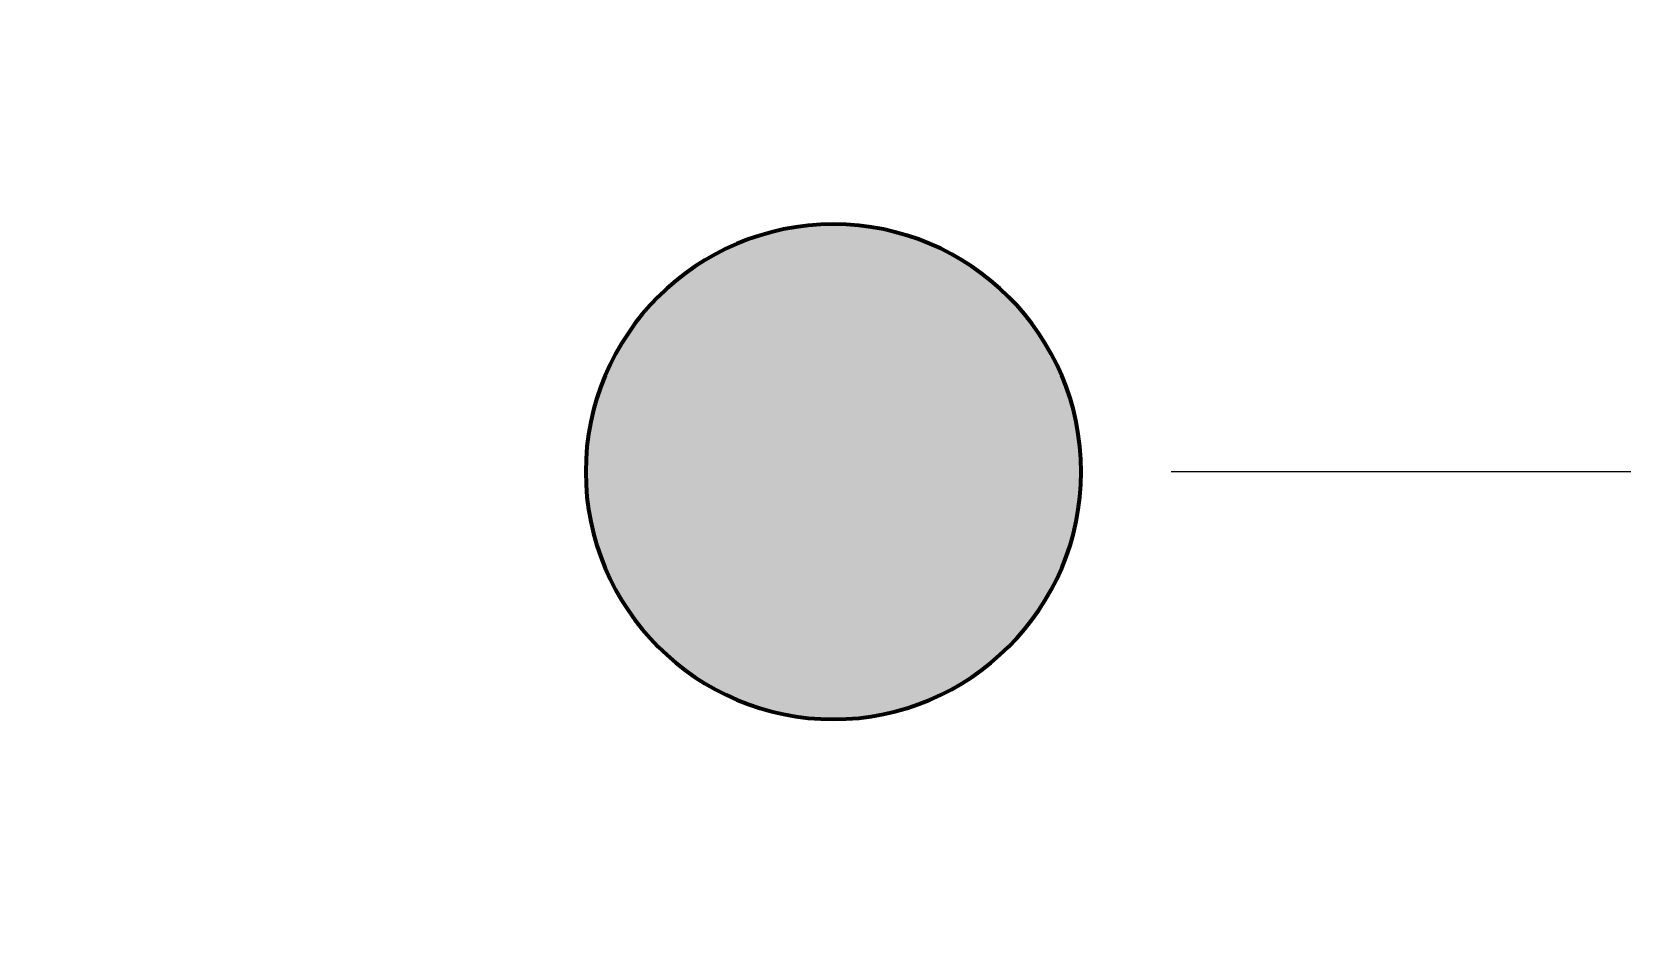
# Model space of a CAD drawing. Header units: inches. Extents: x 3.6 to 56.9, y 3.5 to 76.6.
# Drawn here: x 19.142 to 23.627, y 22.213 to 24.748 of the extents above; entities that cross this region are included whole.
import ezdxf

# ---------------------------------------------------------------- set-up
doc = ezdxf.new("R2010")
doc.units = ezdxf.units.IN
doc.header["$MEASUREMENT"] = 0
for name, color, linetype in [('board', 7, 'Continuous'), ('copper', 7, 'Continuous'), ('mask', 7, 'Continuous'), ('silk', 7, 'Continuous')]:
    doc.layers.add(name, color=color, linetype=linetype)

msp = doc.modelspace()

# ---------------------------------------------------------------- hatches: boundary and pattern name
at = {"layer": 'mask', "true_color": 0xffffff}
h = msp.add_hatch(color=7, dxfattribs=at)
edge = h.paths.add_edge_path()
edge.add_spline(control_points=[(20.7042, 23.5065), (20.7042, 23.8922), (21.0169, 24.205), (21.4027, 24.205), (21.7885, 24.205), (22.1012, 23.8922), (22.1012, 23.5065), (22.1012, 23.1207), (21.7885, 22.808), (21.4027, 22.808), (21.0169, 22.808), (20.7042, 23.1207), (20.7042, 23.5065)], knot_values=[0, 0, 0, 0, 1, 1, 1, 2, 2, 2, 3, 3, 3, 4, 4, 4, 4], degree=3, periodic=1)

# ---------------------------------------------------------------- linework, layer by layer
at = {"layer": 'board', "color": 7, "lineweight": 20, "true_color": 0xffffff}
msp.add_open_spline([(56.8521, 12.1646), (56.8521, 12.1646), (55.3337, 10.6434), (55.3337, 10.6434), (55.3337, 10.6434), (43.9474, 10.6434), (43.9474, 10.6434), (43.9474, 10.6434), (41.4173, 8.1094), (41.4173, 8.1094), (41.4173, 8.1094), (8.7761, 8.1094), (8.7761, 8.1094), (8.7761, 8.1094), (6.246, 10.6434), (6.246, 10.6434), (6.246, 10.6434), (4.7111, 10.6434), (4.7111, 10.6434), (4.2186, 10.5873), (3.7727, 10.9401), (3.7148, 11.4312), (3.7074, 11.4979), (3.7074, 11.5709), (3.7148, 11.6404), (3.7148, 11.6404), (3.7148, 75.5088), (3.7148, 75.5088), (3.6569, 76.0016), (4.0097, 76.4482), (4.5011, 76.5061), (4.5706, 76.5142), (4.6408, 76.5142), (4.7114, 76.5061), (4.7114, 76.5061), (55.8558, 76.5061), (55.8558, 76.5061), (56.3487, 76.5636), (56.7949, 76.2104), (56.8521, 75.7176), (56.8602, 75.6481), (56.8602, 75.5779), (56.8521, 75.5088), (56.8521, 75.5088), (56.8521, 12.1646), (56.8521, 12.1646)], degree=3, knots=[0, 0, 0, 0, 1, 1, 1, 2, 2, 2, 3, 3, 3, 4, 4, 4, 5, 5, 5, 6, 6, 6, 7, 7, 7, 8, 8, 8, 9, 9, 9, 10, 10, 10, 11, 11, 11, 12, 12, 12, 13, 13, 13, 14, 14, 14, 15, 15, 15, 15], dxfattribs=at)
at = {"layer": 'copper', "color": 7, "lineweight": 50, "true_color": 0xffffff}
msp.add_open_spline([(20.7042, 23.5065), (20.7042, 23.8922), (21.0169, 24.205), (21.4027, 24.205), (21.7885, 24.205), (22.1012, 23.8922), (22.1012, 23.5065), (22.1012, 23.1207), (21.7885, 22.808), (21.4027, 22.808), (21.0169, 22.808), (20.7042, 23.1207), (20.7042, 23.5065)], degree=3, knots=[0, 0, 0, 0, 1, 1, 1, 2, 2, 2, 3, 3, 3, 4, 4, 4, 4], dxfattribs=at)
at = {"layer": 'mask', "lineweight": 0}
msp.add_open_spline([(20.7042, 23.5065), (20.7042, 23.8922), (21.0169, 24.205), (21.4027, 24.205), (21.7885, 24.205), (22.1012, 23.8922), (22.1012, 23.5065), (22.1012, 23.1207), (21.7885, 22.808), (21.4027, 22.808), (21.0169, 22.808), (20.7042, 23.1207), (20.7042, 23.5065)], degree=3, knots=[0, 0, 0, 0, 1, 1, 1, 2, 2, 2, 3, 3, 3, 4, 4, 4, 4], dxfattribs=at)
at = {"layer": 'mask', "color": 7, "lineweight": 80, "true_color": 0xffffff}
msp.add_open_spline([(20.7042, 23.5065), (20.7042, 23.8922), (21.0169, 24.205), (21.4027, 24.205), (21.7885, 24.205), (22.1012, 23.8922), (22.1012, 23.5065), (22.1012, 23.1207), (21.7885, 22.808), (21.4027, 22.808), (21.0169, 22.808), (20.7042, 23.1207), (20.7042, 23.5065)], degree=3, knots=[0, 0, 0, 0, 1, 1, 1, 2, 2, 2, 3, 3, 3, 4, 4, 4, 4], dxfattribs=at)
at = {"layer": 'silk', "color": 7, "lineweight": 25, "true_color": 0xffffff}
msp.add_lwpolyline([(23.7014, 23.5065), (22.3552, 23.5065)], dxfattribs=at)
at = {"layer": 'silk', "lineweight": 0}
msp.add_open_spline([(20.7042, 23.5065), (20.7042, 23.8922), (21.0169, 24.205), (21.4027, 24.205), (21.7885, 24.205), (22.1012, 23.8922), (22.1012, 23.5065), (22.1012, 23.1207), (21.7885, 22.808), (21.4027, 22.808), (21.0169, 22.808), (20.7042, 23.1207), (20.7042, 23.5065)], degree=3, knots=[0, 0, 0, 0, 1, 1, 1, 2, 2, 2, 3, 3, 3, 4, 4, 4, 4], dxfattribs=at)
at = {"layer": 'silk', "color": 18, "lineweight": 80, "true_color": 0x000000}
msp.add_open_spline([(20.7042, 23.5065), (20.7042, 23.8922), (21.0169, 24.205), (21.4027, 24.205), (21.7885, 24.205), (22.1012, 23.8922), (22.1012, 23.5065), (22.1012, 23.1207), (21.7885, 22.808), (21.4027, 22.808), (21.0169, 22.808), (20.7042, 23.1207), (20.7042, 23.5065)], degree=3, knots=[0, 0, 0, 0, 1, 1, 1, 2, 2, 2, 3, 3, 3, 4, 4, 4, 4], dxfattribs=at)

doc.saveas('drawing.dxf')
